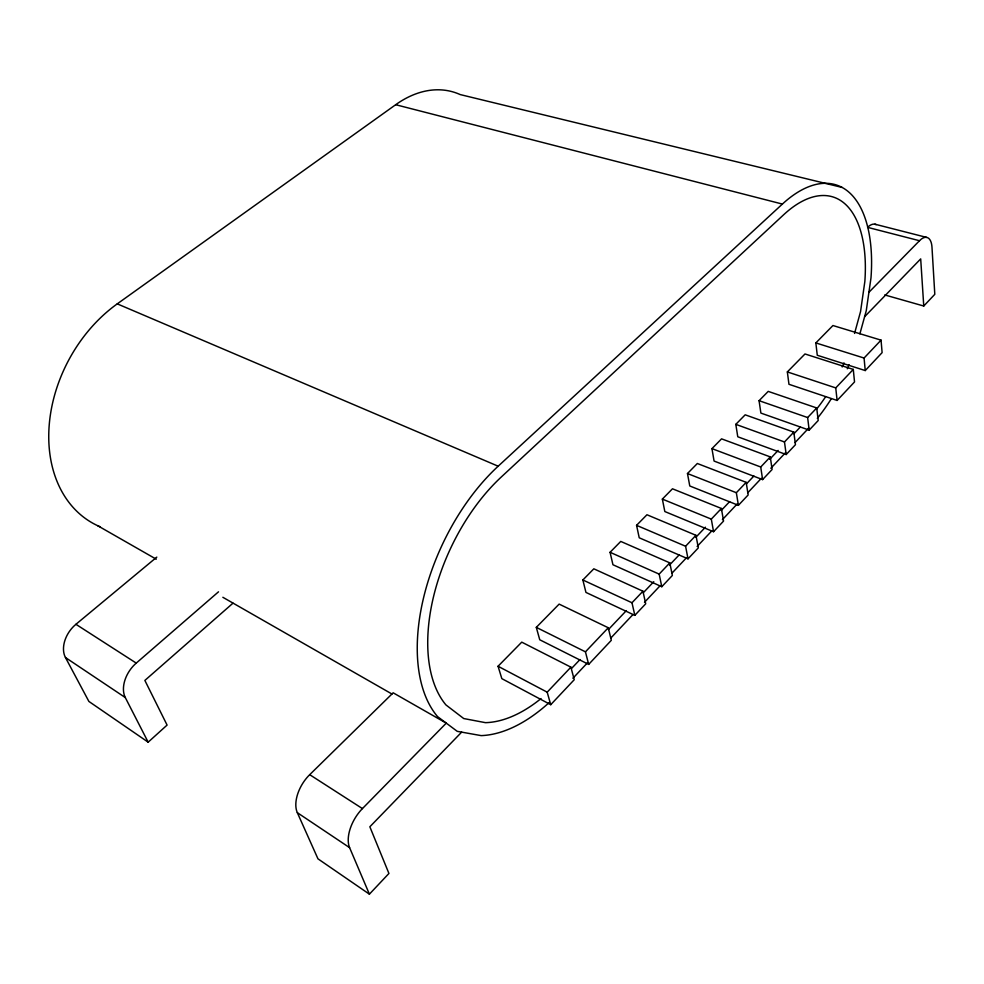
<?xml version="1.0" encoding="UTF-8"?>
<svg xmlns="http://www.w3.org/2000/svg" width="984" height="984" viewBox="0 0 984 984"><rect width="100%" height="100%" fill="white"/><g stroke="black" fill="none" stroke-linecap="round" stroke-linejoin="round"><path stroke-width="1.48" d="M854.555 333.441L860.557 311.559L864.85 281.486A128.498 62.976 -71.9 0 0 783.707 214.709L501.163 477.117A147.797 82.877 -65.1 0 0 445.924 704.913L463.722 718.541L485.456 722.662A147.797 82.877 -65.1 0 0 541.028 698.566M859.893 333.834L866.264 310.698L870.988 277.918A140.749 69.003 -71.9 0 0 782.391 204.069L395.691 104.71L117.256 303.859A132.127 99.175 -62.1 0 0 49.163 425.678A132.127 99.175 -62.1 0 0 100.306 526.846M369.406 894.173L349.603 847.654A30.381 16.888 -58.8 0 1 362.432 808.59L446.269 723.129L393.157 692.81L309.702 774.679A29.52 17.208 -58 0 0 297.328 812.673L317.967 858.835L369.406 894.173L388.926 873.46L369.849 826.781L461.656 732.133M572.909 678.259L587.645 662.626M610.806 638.05L632.921 614.594M644.495 602.306L660.289 585.554M671.863 573.266L686.611 557.633M697.127 546.464L711.875 530.831M722.404 519.663L737.139 504.017M747.668 492.849L761.345 478.335M770.829 468.286L785.564 452.64M795.035 442.591L808.725 428.077M884.751 294.942L923.755 306.024L934.8 294.314L931.983 247.267A22.3 9.815 -73 0 0 919.499 240.723L867.593 227.353A21.82 10.147 -73.2 0 1 876.166 224.635M550.732 704.692L574.238 679.71L570.904 667.164L521.754 642.146L498.052 666.254L501.84 678.64L550.732 704.692L547.19 692.17L498.052 666.254M588.666 664.397L611.31 640.326L608.272 627.755L559.133 604.114L536.292 627.361L539.749 639.772L588.666 664.397L585.443 651.839L536.292 627.361M634.828 615.344L645.701 603.795L642.946 591.212L593.832 568.813L582.86 579.982L585.947 592.417L634.828 615.344L631.986 602.761L582.86 579.982M661.789 586.71L672.355 575.468L669.809 562.873L620.756 541.421L610.068 552.295L612.946 564.742L661.789 586.71L659.157 574.115L610.068 552.295M688.013 558.838L698.308 547.904L695.959 535.308L646.955 514.755L636.562 525.333L639.231 537.793L688.013 558.838L685.59 546.243L695.959 535.308M713.548 531.717L723.56 521.077L721.407 508.47L672.478 488.79L662.355 499.097L664.827 511.545L713.548 531.717L711.309 519.121L721.407 508.47M738.394 505.321L748.16 494.952L746.179 482.344L697.336 463.501L687.472 473.538L689.772 485.973L738.394 505.321L736.352 492.713L746.179 482.344M762.6 479.602L772.108 469.491L770.3 456.908L721.567 438.852L711.949 448.63L714.076 461.066L762.6 479.602L760.73 467.006L770.3 456.908M786.191 454.534L795.453 444.694L793.817 432.124L745.183 414.817L735.811 424.35L737.766 436.773L786.191 454.534L784.482 441.964L793.817 432.124M809.18 430.119L818.208 420.525L816.72 407.966L768.221 391.386L759.07 400.685L760.878 413.083L809.18 430.119L807.63 417.548L816.72 407.966M837.113 400.451L854.53 381.94L853.288 369.418L804.998 353.969L787.348 371.915L788.959 384.289L837.113 400.451L835.748 387.905L853.288 369.418M865.244 370.562L882.119 352.629L881.049 340.144L832.944 325.532L815.847 342.924L817.274 355.261L865.244 370.562L864.063 358.041L881.049 340.144M547.19 692.17L570.904 667.164M585.443 651.839L608.272 627.755M631.986 602.761L642.946 591.212M659.157 574.115L669.809 562.873M571.569 668.456L579.994 659.551M608.456 629.514L626.365 610.609M643.229 592.811L653.77 581.692M669.575 565L679.071 554.988M695.934 537.202L705.417 527.19M721.223 510.499L729.648 501.606M746.512 483.808L753.892 476.022M769.697 459.331L778.135 450.438M793.94 433.747L800.263 427.081M864.604 316.725L920.692 258.903L923.755 306.024M868.909 292.297L919.499 240.723M549.256 702.502A161.905 90.823 -65.1 0 1 481.164 735.614L457.252 731.346L437.585 716.635A161.905 90.823 -65.1 0 1 498.162 466.207L782.391 204.069M156.813 557.116L75.928 624.299A25.719 18.044 -53.7 0 0 65.461 657.533L88.892 701.444L148.166 742.17L167.083 725.085L144.869 680.424L232.974 603.18M148.166 742.17L125.3 697.57A26.691 17.921 -55.1 0 1 136.247 663.105L218.51 591.814M842.046 187.415L460.155 94.562A117.625 79.101 -73.6 0 0 395.691 104.71M874.911 224.192L926.694 237.415M815.847 342.924L864.063 358.041M787.348 371.915L835.748 387.905M759.07 400.685L807.63 417.548M735.811 424.35L784.482 441.964M711.949 448.63L760.73 467.006M687.472 473.538L736.352 492.713M662.355 499.097L711.309 519.121M117.256 303.859L498.162 466.207M636.562 525.333L685.59 546.243M97.662 525.677L156.259 559.195M222.851 597.288L391.989 694.028M75.928 624.299L136.247 663.105M309.702 774.679L362.432 808.59M65.461 657.533L125.3 697.57M297.328 812.673L349.603 847.654M844.026 362.924A128.498 62.976 -71.9 0 1 842.193 366.971M825.539 396.859A128.498 62.976 -71.9 0 1 816.376 409.369M849.081 364.707A140.749 69.003 -71.9 0 1 847.286 368.779M831.222 398.864A140.749 69.003 -71.9 0 1 817.31 418.335"/></g></svg>
